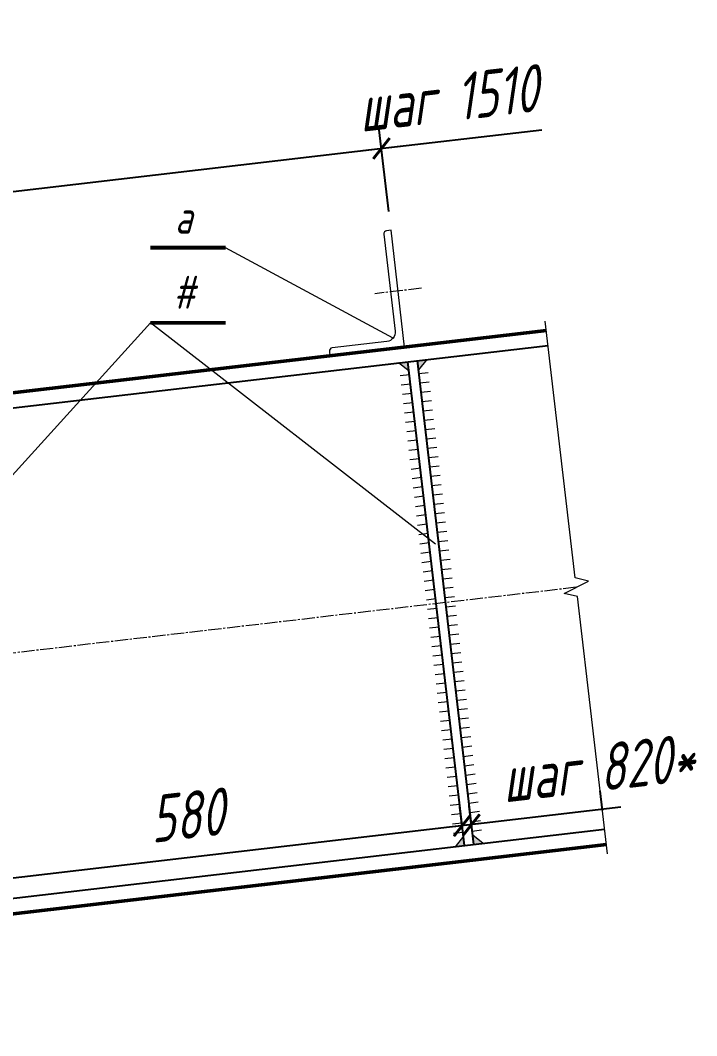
# Model space of a CAD drawing. Header units: millimetres. Extents: x -258606 to -95372, y 16759 to 83244.
# Drawn here: x -126446.8 to -126410.9, y 42300.4 to 42354.3 of the extents above; entities that cross this region are included whole.
import ezdxf
from ezdxf.enums import TextEntityAlignment as Align

# ---------------------------------------------------------------- set-up
doc = ezdxf.new("R2010")
doc.units = ezdxf.units.MM
doc.header["$LTSCALE"] = 0.5
doc.linetypes.add('CENTRE', pattern=[1.7, 1.4, -0.1, 0.1, -0.1])
for name, color, linetype, lineweight in [('NAD', 212, 'Continuous', 9), ('OS', 1, 'CENTRE', 9), ('PANEL', 152, 'Continuous', 9), ('RAZ', 5, 'Continuous', 9)]:
    doc.layers.add(name, color=color, linetype=linetype, lineweight=lineweight)
doc.styles.add('UNID', font='', dxfattribs={"width": 0.9, "oblique": 15})
doc.styles.get('UNID').set_extended_font_data('GOST type A')
doc.dimstyles.new('TICK10$0', dxfattribs={"dimtxt": 2.5, "dimasz": 1, "dimexe": 1, "dimexo": 1, "dimgap": 1, "dimtad": 3, "dimdec": 3, "dimlfac": 10, "dimzin": 9, "dimdsep": 46, "dimtxsty": 'UNID', "dimblk": 'ARCHTICK', "dimcen": 2, "dimdle": 1, "dimadec": 0, "dimazin": 0, "dimtfac": 1, "dimtdec": 3, "dimtofl": 0, "dimtmove": 0, "dimatfit": 3, "dimldrblk": 'OPEN30', "dimfxl": 1, "dimtvp": 1, "dimtolj": 1, "dimtzin": 9, "dimarcsym": 0})

# ---------------------------------------------------------------- blocks, each defined once
blk = doc.blocks.new('_ArchTick')
at = {"color": 0, "linetype": 'ByBlock', "const_width": 0.15}
blk.add_lwpolyline([(-0.5, -0.5), (0.5, 0.5)], dxfattribs=at)
blk = doc.blocks.new('*D1222')
at = {"layer": 'Defpoints', "color": 0, "transparency": 16777216}
for p in [(-126423.224, 42310.46), (-126452.178, 42308.151), (-126452.055, 42307.096)]:
    blk.add_point(p, dxfattribs=at)
at = {"layer": 'RAZ', "color": 0, "lineweight": -2, "transparency": 16777216}
for p, q in [((-126423.34, 42311.453), (-126423.463, 42312.508)), ((-126422.354, 42311.63), (-126453.171, 42308.035)), ((-126452.171, 42308.09), (-126452.294, 42309.144))]:
    blk.add_line(p, q, dxfattribs=at)
for p, rotation in [((-126423.348, 42311.515), 6.654425045891551), ((-126452.178, 42308.151), 186.6544250458915)]:
    blk.add_blockref('_ArchTick', p, dxfattribs=dict(at, rotation=rotation))
at = {"layer": 'RAZ', "color": 0, "transparency": 16777216, "insert": (-126438.023, 42312.068), "char_height": 2.5, "attachment_point": 5, "rotation": 6.6544, "style": 'UNID'}
blk.add_mtext('\\A1;580', dxfattribs=at)
blk = doc.blocks.new('_Open30')
at = {"color": 0, "linetype": 'ByBlock', "lineweight": -2}
for p, q in [((-1, 0.268), (0, 0)), ((0, 0), (-1, -0.268)), ((0, 0), (-1, 0))]:
    blk.add_line(p, q, dxfattribs=at)
blk = doc.blocks.new('*D1224')
at = {"layer": 'Defpoints', "color": 0, "transparency": 16777216}
for p in [(-126427.638, 42347.533), (-126427.13, 42343.182), (-126498.355, 42334.872)]:
    blk.add_point(p, dxfattribs=at)
at = {"layer": 'RAZ', "color": 0, "lineweight": -2, "transparency": 16777216}
for p, q in [((-126427.246, 42344.175), (-126427.753, 42348.526)), ((-126499.857, 42339.112), (-126426.644, 42347.648)), ((-126498.471, 42335.866), (-126498.979, 42340.221))]:
    blk.add_line(p, q, dxfattribs=at)
for p, rotation in [((-126427.638, 42347.533), 6.65043846817571), ((-126498.863, 42339.228), 186.6504384681757)]:
    blk.add_blockref('_ArchTick', p, dxfattribs=dict(at, rotation=rotation))
at = {"layer": 'RAZ', "color": 0, "transparency": 16777216, "insert": (-126463.511, 42345.615), "char_height": 2.5, "attachment_point": 5, "rotation": 6.6504, "style": 'UNID'}
blk.add_mtext('\\A1;1430', dxfattribs=at)
blk = doc.blocks.new('*D1225')
at = {"layer": 'Defpoints', "color": 0, "transparency": 16777216}
for p in [(-126420.101, 42348.411), (-126420.101, 42348.411), (-126427.13, 42343.182)]:
    blk.add_point(p, dxfattribs=at)
at = {"layer": 'RAZ', "color": 0, "lineweight": -2, "transparency": 16777216}
for p, q in [((-126428.631, 42347.417), (-126419.107, 42348.527)), ((-126427.246, 42344.175), (-126427.753, 42348.526))]:
    blk.add_line(p, q, dxfattribs=at)
at = {"layer": 'RAZ', "color": 0, "lineweight": -2, "transparency": 16777216, "rotation": 186.6504384681757}
blk.add_blockref('_ArchTick', (-126427.638, 42347.533), dxfattribs=at)
at = {"layer": 'RAZ', "color": 0, "transparency": 16777216, "insert": (-126424.13, 42350.207), "char_height": 2.5, "attachment_point": 5, "rotation": 6.6504, "style": 'UNID'}
blk.add_mtext('\\A1;шаг 1510', dxfattribs=at)
blk = doc.blocks.new('_None')
blk = doc.blocks.new('*D1228')
at = {"layer": 'Defpoints', "color": 0, "transparency": 16777216}
for p in [(-126422.851, 42311.572), (-126415.775, 42311.329), (-126422.728, 42310.518)]:
    blk.add_point(p, dxfattribs=at)
at = {"layer": 'RAZ', "color": 0, "lineweight": -2, "transparency": 16777216}
for p, q in [((-126415.891, 42312.322), (-126416.014, 42313.377)), ((-126414.905, 42312.5), (-126423.844, 42311.457)), ((-126422.844, 42311.511), (-126422.967, 42312.566))]:
    blk.add_line(p, q, dxfattribs=at)
at = {"layer": 'RAZ', "color": 0, "lineweight": -2, "transparency": 16777216, "rotation": 186.6544250458915}
blk.add_blockref('_ArchTick', (-126422.851, 42311.572), dxfattribs=at)
at = {"layer": 'RAZ', "color": 0, "transparency": 16777216, "insert": (-126416.155, 42314.588), "char_height": 2.5, "attachment_point": 5, "rotation": 6.6544, "style": 'UNID'}
blk.add_mtext('\\A1;шаг 820*', dxfattribs=at)
blk = doc.blocks.new('poz')
at = {"layer": 'NAD', "const_width": 0.4}
blk.add_lwpolyline([(-4, 0), (4, 0)], dxfattribs=at)
at = {"layer": 'NAD', "style": 'UNID', "oblique": 15, "width": 0.9, "flags": 4}
blk.add_attdef('ПОЗ.', text='', height=3.5, dxfattribs=at).set_placement((-0.5, 1.5), align=Align.CENTER)

msp = doc.modelspace()

# ---------------------------------------------------------------- hatches: boundary and pattern name
at = {"layer": 'PANEL'}
h = msp.add_hatch(color=0, dxfattribs=at)
h.paths.add_polyline_path([(-126425.67217, 42335.75486), (-126425.73011, 42336.25149), (-126425.23348, 42336.30943)])
h.paths.add_polyline_path([(-126426.16881, 42335.69692), (-126426.72338, 42336.13561), (-126426.22675, 42336.19355)])
h = msp.add_hatch(color=0, dxfattribs=at)
h.paths.add_polyline_path([(-126422.23123, 42310.57583), (-126422.72786, 42310.51789), (-126422.7858, 42311.01453)])
h.paths.add_polyline_path([(-126423.22449, 42310.45995), (-126423.72111, 42310.40202), (-126423.72111, 42310.40203), (-126423.28243, 42310.95659)])

# ---------------------------------------------------------------- linework, layer by layer
at = {"color": 0, "lineweight": 50, "flags": 128}
for points in [[(-126418.86951, 42337.85323), (-126502.70926, 42328.07192)], [(-126415.67975, 42310.51246), (-126502.70926, 42300.35288)]]:
    msp.add_lwpolyline(points, dxfattribs=at)
at = {"color": 0, "flags": 128}
for points in [[(-126502.70926, 42327.27059), (-126418.77727, 42337.06266)], [(-126423.22449, 42310.45995), (-126426.22675, 42336.19355)], [(-126422.72786, 42310.51789), (-126425.73011, 42336.25149)], [(-126502.70926, 42301.18673), (-126415.77502, 42311.32906)]]:
    msp.add_lwpolyline(points, dxfattribs=at)
at = {"layer": 'NAD', "color": 0, "flags": 128}
for points in [[(-126427.01172, 42337.45342), (-126435.92514, 42342.25729)], [(-126439.92514, 42338.25729), (-126452.40918, 42324.49419)], [(-126424.76488, 42326.4831), (-126439.92514, 42338.25729)]]:
    msp.add_lwpolyline(points, dxfattribs=at)
at = {"layer": 'OS', "color": 0, "flags": 128}
for points in [[(-126425.51167, 42340.09865), (-126427.99482, 42339.80895)], [(-126417.27615, 42324.19586), (-126491.45926, 42315.54116)]]:
    msp.add_lwpolyline(points, dxfattribs=at)
at = {"layer": 'PANEL', "color": 0, "flags": 128}
msp.add_lwpolyline([(-126430.37862, 42336.51022), (-126426.4056, 42336.97401), (-126427.13029, 42343.18186), (-126427.3637, 42343.15461, 0.41421356), (-126427.50846, 42342.97159), (-126426.90726, 42337.82156, -0.41421356), (-126427.34591, 42337.26696), (-126430.26112, 42336.92665, 0.41421356), (-126430.40587, 42336.74363), (-126430.37862, 42336.51022)], format="xyb", dxfattribs=at)
at = {"layer": 'PANEL', "color": 0, "linetype": 'Continuous', "flags": 128}
msp.add_lwpolyline([(-126415.62175, 42310.01531), (-126417.21821, 42323.69923), (-126417.92942, 42323.86795), (-126416.62287, 42324.52377), (-126417.33409, 42324.69249), (-126418.92745, 42338.34986)], dxfattribs=at)
at = {"layer": 'PANEL', "color": 0, "flags": 128}
for points in [[(-126426.16881, 42335.69692), (-126426.72338, 42336.13561)], [(-126425.23348, 42336.30943), (-126425.67217, 42335.75486)], [(-126425.15189, 42335.61011), (-126425.64853, 42335.55217)], [(-126426.14516, 42335.49423), (-126426.64179, 42335.43629)], [(-126426.08722, 42334.99759), (-126426.58385, 42334.93965)], [(-126425.09395, 42335.11348), (-126425.59059, 42335.05553)], [(-126426.02928, 42334.50096), (-126426.52591, 42334.44302)], [(-126425.03601, 42334.61684), (-126425.53265, 42334.5589)], [(-126425.97134, 42334.00433), (-126426.46797, 42333.94639)], [(-126424.97807, 42334.12021), (-126425.47471, 42334.06227)], [(-126425.9134, 42333.5077), (-126426.41003, 42333.44976)], [(-126424.92013, 42333.62358), (-126425.41676, 42333.56564)], [(-126425.85546, 42333.01107), (-126426.35209, 42332.95313)], [(-126424.86219, 42333.12695), (-126425.35882, 42333.06901)], [(-126425.79752, 42332.51444), (-126426.29415, 42332.4565)], [(-126424.80425, 42332.63032), (-126425.30088, 42332.57238)], [(-126425.73958, 42332.01781), (-126426.23621, 42331.95986)], [(-126424.74631, 42332.13369), (-126425.24294, 42332.07575)], [(-126425.68164, 42331.52117), (-126426.17827, 42331.46323)], [(-126424.68837, 42331.63705), (-126425.185, 42331.57911)], [(-126425.62369, 42331.02454), (-126426.12033, 42330.9666)], [(-126424.63043, 42331.14042), (-126425.12706, 42331.08248)], [(-126425.56575, 42330.52791), (-126426.06239, 42330.46997)], [(-126424.57249, 42330.64379), (-126425.06912, 42330.58585)], [(-126424.51455, 42330.14716), (-126425.01118, 42330.08922)], [(-126425.50781, 42330.03128), (-126426.00445, 42329.97334)], [(-126424.45661, 42329.65053), (-126424.95324, 42329.59259)], [(-126425.44987, 42329.53465), (-126425.94651, 42329.47671)], [(-126424.39867, 42329.1539), (-126424.8953, 42329.09596)], [(-126425.39193, 42329.03802), (-126425.88856, 42328.98008)], [(-126425.33399, 42328.54138), (-126425.83062, 42328.48344)], [(-126424.34073, 42328.65726), (-126424.83736, 42328.59932)], [(-126425.27605, 42328.04475), (-126425.77268, 42327.98681)], [(-126424.28279, 42328.16063), (-126424.77942, 42328.10269)], [(-126425.21811, 42327.54812), (-126425.71474, 42327.49018)], [(-126424.22485, 42327.664), (-126424.72148, 42327.60606)], [(-126425.16017, 42327.05149), (-126425.6568, 42326.99355)], [(-126424.16691, 42327.16737), (-126424.66354, 42327.10943)], [(-126425.10223, 42326.55486), (-126425.59886, 42326.49692)], [(-126424.10897, 42326.67074), (-126424.6056, 42326.6128)], [(-126425.04429, 42326.05823), (-126425.54092, 42326.00029)], [(-126424.05103, 42326.17411), (-126424.54766, 42326.11617)], [(-126424.98635, 42325.56159), (-126425.48298, 42325.50365)], [(-126423.99309, 42325.67748), (-126424.48972, 42325.61954)], [(-126424.92841, 42325.06496), (-126425.42504, 42325.00702)], [(-126423.93515, 42325.18084), (-126424.43178, 42325.1229)], [(-126424.87047, 42324.56833), (-126425.3671, 42324.51039)], [(-126423.87721, 42324.68421), (-126424.37384, 42324.62627)], [(-126423.81927, 42324.18758), (-126424.3159, 42324.12964)], [(-126424.81253, 42324.0717), (-126425.30916, 42324.01376)], [(-126423.76133, 42323.69095), (-126424.25796, 42323.63301)], [(-126424.75459, 42323.57507), (-126425.25122, 42323.51713)], [(-126423.70339, 42323.19432), (-126424.20002, 42323.13638)], [(-126424.69665, 42323.07844), (-126425.19328, 42323.0205)], [(-126424.63871, 42322.58181), (-126425.13534, 42322.52386)], [(-126423.64545, 42322.69769), (-126424.14208, 42322.63975)], [(-126424.58077, 42322.08517), (-126425.0774, 42322.02723)], [(-126423.58751, 42322.20105), (-126424.08414, 42322.14311)], [(-126424.52283, 42321.58854), (-126425.01946, 42321.5306)], [(-126423.52956, 42321.70442), (-126424.0262, 42321.64648)], [(-126424.46489, 42321.09191), (-126424.96152, 42321.03397)], [(-126423.47162, 42321.20779), (-126423.96826, 42321.14985)], [(-126424.40695, 42320.59528), (-126424.90358, 42320.53734)], [(-126423.41368, 42320.71116), (-126423.91032, 42320.65322)], [(-126424.34901, 42320.09865), (-126424.84564, 42320.04071)], [(-126423.35574, 42320.21453), (-126423.85238, 42320.15659)], [(-126424.29107, 42319.60202), (-126424.7877, 42319.54408)], [(-126423.2978, 42319.7179), (-126423.79444, 42319.65996)], [(-126424.23313, 42319.10538), (-126424.72976, 42319.04744)], [(-126423.23986, 42319.22126), (-126423.73649, 42319.16332)], [(-126424.17519, 42318.60875), (-126424.67182, 42318.55081)], [(-126423.18192, 42318.72463), (-126423.67855, 42318.66669)], [(-126424.11725, 42318.11212), (-126424.61388, 42318.05418)], [(-126423.12398, 42318.228), (-126423.62061, 42318.17006)], [(-126423.06604, 42317.73137), (-126423.56267, 42317.67343)], [(-126424.05931, 42317.61549), (-126424.55594, 42317.55755)], [(-126423.0081, 42317.23474), (-126423.50473, 42317.1768)], [(-126424.00136, 42317.11886), (-126424.498, 42317.06092)], [(-126422.95016, 42316.73811), (-126423.44679, 42316.68017)], [(-126423.94342, 42316.62223), (-126424.44006, 42316.56429)], [(-126423.88548, 42316.12559), (-126424.38212, 42316.06765)], [(-126422.89222, 42316.24148), (-126423.38885, 42316.18354)], [(-126423.82754, 42315.62896), (-126424.32418, 42315.57102)], [(-126422.83428, 42315.74484), (-126423.33091, 42315.6869)], [(-126423.7696, 42315.13233), (-126424.26624, 42315.07439)], [(-126422.77634, 42315.24821), (-126423.27297, 42315.19027)], [(-126423.71166, 42314.6357), (-126424.20829, 42314.57776)], [(-126422.7184, 42314.75158), (-126423.21503, 42314.69364)], [(-126423.65372, 42314.13907), (-126424.15035, 42314.08113)], [(-126422.66046, 42314.25495), (-126423.15709, 42314.19701)], [(-126423.59578, 42313.64244), (-126424.09241, 42313.5845)], [(-126422.60252, 42313.75832), (-126423.09915, 42313.70038)], [(-126423.53784, 42313.14581), (-126424.03447, 42313.08787)], [(-126422.54458, 42313.26169), (-126423.04121, 42313.20375)], [(-126423.4799, 42312.64917), (-126423.97653, 42312.59123)], [(-126422.48664, 42312.76505), (-126422.98327, 42312.70711)], [(-126423.42196, 42312.15254), (-126423.91859, 42312.0946)], [(-126422.4287, 42312.26842), (-126422.92533, 42312.21048)], [(-126422.37076, 42311.77179), (-126422.86739, 42311.71385)], [(-126423.36402, 42311.65591), (-126423.86065, 42311.59797)], [(-126422.31282, 42311.27516), (-126422.80945, 42311.21722)], [(-126423.30608, 42311.15928), (-126423.80271, 42311.10134)], [(-126423.28243, 42310.95659), (-126423.72112, 42310.40201)], [(-126422.23123, 42310.57583), (-126422.7858, 42311.01453)]]:
    msp.add_lwpolyline(points, dxfattribs=at)

# ---------------------------------------------------------------- block references
at = {"layer": 'RAZ', "color": 0}
ref = msp.add_blockref('poz', (-126437.92514, 42342.25729), dxfattribs=dict(at, xscale=0.5, yscale=0.5, zscale=0.5))
ref.add_attrib('ПОЗ.', 'а', dxfattribs={"layer": 'NAD', "color": 1, "height": 1.75, "style": 'UNID', "oblique": 15, "width": 0.9}).set_placement((-126438.17514, 42343.00729), align=Align.CENTER)
ref = msp.add_blockref('poz', (-126437.92514, 42338.25729), dxfattribs=dict(at, xscale=0.5, yscale=0.5, zscale=0.5))
ref.add_attrib('ПОЗ.', '#', dxfattribs={"layer": 'NAD', "color": 1, "height": 1.75, "style": 'UNID', "oblique": 15, "width": 0.9}).set_placement((-126438.17514, 42339.00729), align=Align.CENTER)

# ---------------------------------------------------------------- dimensions: what is measured, and where the dimension line sits
for base, p1, p2, angle, text, override, picture, middle in [((-126420.10057, 42348.4113), (-126427.13029, 42343.18186), (-126420.10057, 42348.4113), 186.650438, 'шаг 1510', {"dimblk1": 'ArchTick', "dimblk2": 'None', "dimsah": 1, "dimtmove": 1}, '*D1225', (-126423.86907, 42347.97191)), ((-126422.8509, 42311.57248), (-126415.77502, 42311.32906), (-126422.72786, 42310.51789), 6.654425, 'шаг 820*', {"dimblk1": 'None', "dimblk2": 'ArchTick', "dimsah": 1, "dimtmove": 1}, '*D1228', (-126415.89448, 42312.35299))]:
    dim = msp.add_linear_dim(base=base, p1=p1, p2=p2, angle=angle, text=text, dimstyle='TICK10$0', override=override, dxfattribs=at)
    dim.commit()
    dim.dimension.update_dxf_attribs({"geometry": picture, "text_midpoint": middle, "dimtype": 160})
for base, p1, p2, angle, text, picture, middle in [((-126427.63756, 42347.53252), (-126498.35546, 42334.87226), (-126427.13029, 42343.18186), 186.650438, '1430', '*D1224', (-126463.51101, 42345.61505)), ((-126452.17781, 42308.15101), (-126423.22449, 42310.45995), (-126452.05478, 42307.09642), 6.654425, '580', '*D1222', (-126438.0234, 42312.06762))]:
    dim = msp.add_linear_dim(base=base, p1=p1, p2=p2, angle=angle, text=text, dimstyle='TICK10$0', override={"dimtmove": 1}, dxfattribs=at)
    dim.commit()
    dim.dimension.update_dxf_attribs({"geometry": picture, "text_midpoint": middle})

doc.saveas('drawing.dxf')
